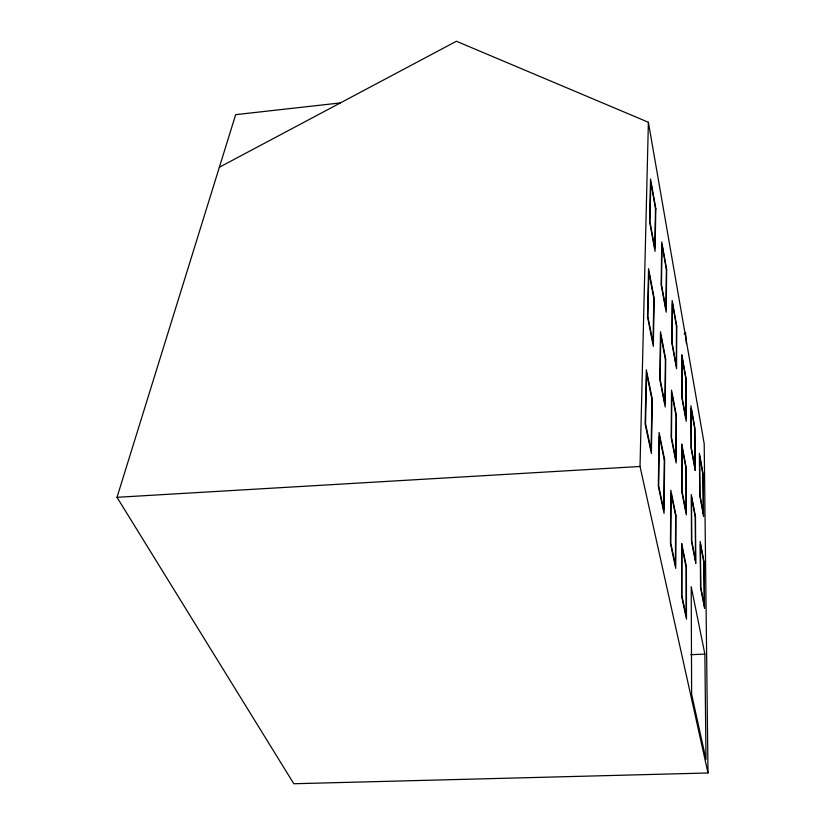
<?xml version="1.0" encoding="UTF-8"?>
<svg xmlns="http://www.w3.org/2000/svg" width="825" height="825" viewBox="0 0 825 825"><rect width="100%" height="100%" fill="white"/><g stroke="black" fill="none" stroke-linecap="round" stroke-linejoin="round"><path stroke-width="1.24" d="M340.364 102.929L235.672 114.654L117.006 497.31L293.824 783.75L707.994 772.984L640.014 466.476L648.388 122.265L456.411 41.25L219.368 167.238M684.173 334.135L685.503 332.475L686.421 343.695M117.006 497.31L640.014 466.476M690.773 654.72L704.88 654.081L706.004 759.371L691.628 694.299L691.216 586.668L704.88 654.081M648.388 122.265L704.199 443.778L707.994 772.984M681.667 543.479L681.605 596.176L686.472 619.152L686.4 566.754L681.667 543.479M681.77 444.221L681.718 491.411L686.328 514.934L686.256 467.93L681.77 444.221M681.873 354.946L681.821 397.454L686.194 421.297L686.132 378.881L681.873 354.946M681.935 546.635L681.893 595.619L686.194 615.966L686.132 567.229L681.935 546.635M682.028 447.212L681.986 491.092L686.06 511.912L686.008 468.198L682.028 447.212M682.12 357.802L682.079 397.32L685.946 418.43L685.895 378.984L682.12 357.802M675.644 515.738L675.428 565.063L670.766 543.025L671.107 493.484L675.644 515.738M676.087 415.81L675.892 459.876L671.498 437.425L671.808 393.236L676.087 415.81M676.479 326.153L676.304 365.753L672.148 343.087L672.427 303.435L676.479 326.153M675.943 515.347L675.716 568.373L670.447 543.489L670.828 490.194L675.943 515.347M676.366 415.635L676.16 463.021L671.199 437.652L671.529 390.122L676.366 415.635M676.737 326.143L676.562 368.734L671.87 343.128L672.169 300.486L676.737 326.143M664.3 460.041L663.754 509.891L658.69 485.946L659.381 435.909L664.3 460.041M665.393 359.391L664.909 403.724L660.165 379.438L660.773 335.032L665.393 359.391M666.373 269.466L665.94 309.148L661.475 284.728L662.021 245.046L666.373 269.466M664.63 459.752L664.063 513.346L658.329 486.307L659.082 432.486L664.63 459.752M665.703 359.329L665.197 406.993L659.825 379.552L660.495 331.794L665.703 359.329M666.662 269.569L666.208 312.232L661.155 284.656L661.753 241.983L666.662 269.569M651.987 399.599L651.069 449.873L645.542 423.772L646.645 373.354L651.987 399.599M653.843 298.454L653.029 342.942L647.883 316.594L648.852 272.075L653.843 298.454M655.493 208.477L654.772 248.129L649.945 221.77L650.812 182.17L655.493 208.477M652.358 399.434L651.379 453.482L645.14 423.998L646.326 369.775L652.358 399.434M654.194 298.506L653.328 346.345L647.501 316.583L648.553 268.702L654.194 298.506M655.823 208.704L655.05 251.347L649.595 221.564L650.533 178.984L655.823 208.704M695.516 560.278L691.732 540.901L691.546 497.413L695.248 516.955L695.516 560.278M704.323 605.333L700.796 587.266L700.404 544.201L703.869 562.454L704.323 605.333M695.764 563.186L691.484 541.303L691.288 494.526L695.475 516.605L695.764 563.186M704.571 608.138L700.569 587.74L700.167 541.417L704.076 562.042L704.571 608.138M694.939 467.558L691.329 447.851L691.164 408.53L694.691 428.34L694.939 467.558M703.343 513.49L699.971 495.062L699.621 455.998L702.931 474.55L703.343 513.49M695.176 470.332L691.102 448.078L690.927 405.787L694.908 428.165L695.176 470.332M703.581 516.172L699.765 495.351L699.394 453.338L703.127 474.303L703.581 516.172"/></g></svg>
